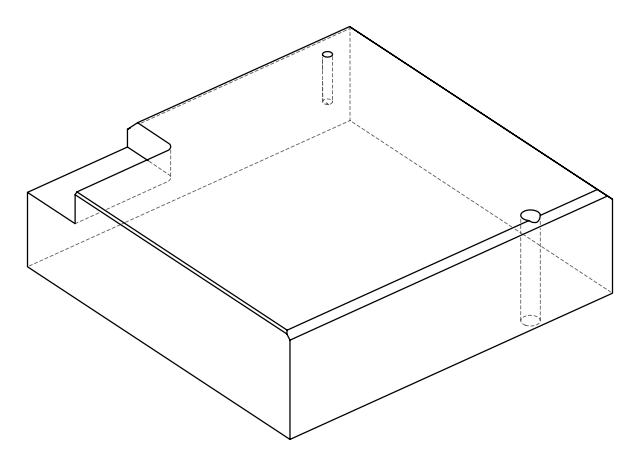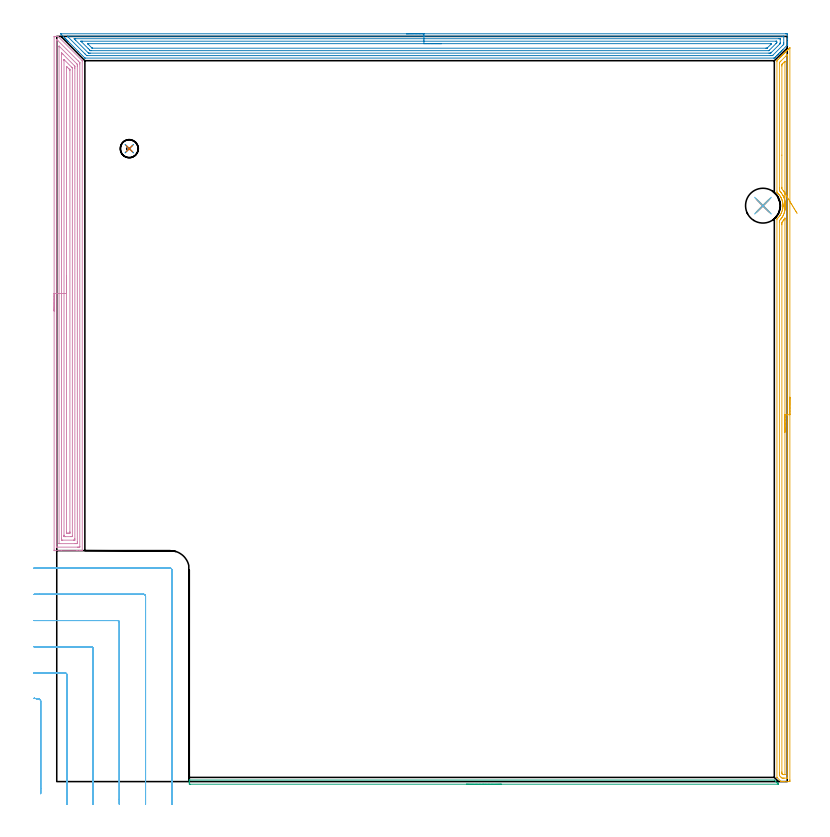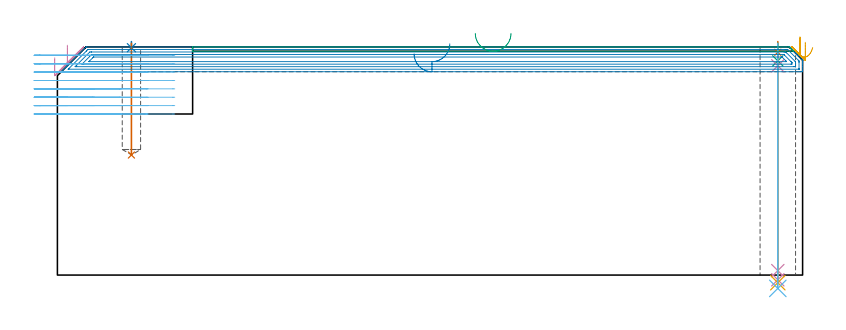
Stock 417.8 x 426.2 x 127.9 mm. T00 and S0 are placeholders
(PLAN: 12 operations, 7 tool changes, 60.4 min)
(1 SPOT_DRILL | STEP1HOLE | NXT0321_9005460120000 | 0.05 min | 184 mm3)
(2 SPOT_DRILL_1 | STEP1POCKET | NXT0321_9005460120000 | 0.03 min | 1 mm3)
(3 DRILL_BLIND_HOLE_INTO_CENTER | STEP1HOLE | NXT0301_023 | 0.04 min | 100 mm3)
(4 GUN_DRILL_THROUGH_HOLE | STEP1HOLE | UGT0307_001 | 0.57 min | 2331 mm3)
(5 SPADE_DRILL_TO_ENLARGE_THROUGH_HOLE | STEP1HOLE | UGT0306_003 | 0.54 min | 13027 mm3)
(6 DRILL_TO_ENLARGE_THROUGH_HOLE | STEP1HOLE | UGT0301_265 | 0.55 min | 24083 mm3)
(7 DRILL_BLIND_HOLE_INTO_CENTER_1 | STEP1POCKET | UGT0301_216 | 0.25 min | 4850 mm3)
(8 AREA_MILL | FG_CHAMFER_SURFACE | UGT0205_001 | 16.59 min | 40346 mm3)
(9 AREA_MILL_1 | FG_CHAMFER_SURFACE_1 | UGT0205_001 | 2.84 min | 978 mm3)
(10 AREA_MILL_2 | FG_CHAMFER_SURFACE_2 | UGT0205_001 | 14.14 min | 37991 mm3)
(11 AREA_MILL_3 | FG_CHAMFER_SURFACE_3 | UGT0205_001 | 10.24 min | 11297 mm3)
(12 MILL_CORNER_NOTCH_RECTANGULAR | CORNER_NOTCH_RECTANGULAR | UGT0201_094 | Follow Part, ap 5, ae 75% | 14.57 min | 374571 mm3)
(TOOL NXT0321_9005460120000 | NC Spot Drill, 142deg, 12mm, Carbide, Uncoated | D12 PA142 FL30 Z2)
(TOOL NXT0301_023 | Carbide Drill 5.2mm [860.1-0520-016A1-MM 2214] | D5.2 PA140 FL28 Z2)
(TOOL UGT0307_001 | Gun Drill 5 mm | D5 PA130 FL24 Z1)
(TOOL UGT0306_003 | Spade Drill 12.5mm | D12.5 PA132 FL10 Z2)
(TOOL UGT0301_265 | Twist Drill 19.9 mm | D19.9 PA118 FL140 Z2)
(TOOL UGT0301_216 | Twist Drill 10.3 mm | D10.3 PA118 FL82 Z2)
(TOOL UGT0205_001 | Chamfer Mill 20 x 3 x 45 deg. | D20 FL50 Z2)
(TOOL UGT0201_094 | End mill 20 mm | D20 FL38 Z4)
(OP 1 SPOT_DRILL)
G17 G21 G94 G90
T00 M6
G54
G17 G0 G90 X403.9 Y329.4 S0 M3
G43 Z137.9 H0
G94 G81 G98 Z124.9 F250. R130.9
G80
M5
M2
(OP 2 SPOT_DRILL_1)
G17 G21 G94 G90
T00 M6
G54
G17 G0 G90 X41.5 Y362. S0 M3
G43 Z137.9 H0
G94 G81 G98 Z127.457 F250. R130.9
G80
M5
M2
(OP 3 DRILL_BLIND_HOLE_INTO_CENTER)
G17 G21 G94 G90
T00 M6
G54
G17 G0 G90 X403.9 Y329.4 S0 M3
G43 Z137.9 H1
G94 G81 G98 Z120.1 F250. R129.9
G80
M5
M2
(OP 4 GUN_DRILL_THROUGH_HOLE)
G17 G21 G94 G90
T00 M6
G54
G17 G0 G90 X403.9 Y329.4 M8
G43 Z137.9 H0
Z125.786
S716 M3
G94 G1 Z117.344 F125. M26
G4 X.084
Z2.5 F250.
G4 X.084
Z-2.666 F125.
G4 X.084
M5
M9
G0 Z125.786
Z137.9
M2
(OP 5 SPADE_DRILL_TO_ENLARGE_THROUGH_HOLE)
G17 G21 G94 G90
T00 M6
G54
G17 G0 G90 X403.9 Y329.4 S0 M3
G43 Z137.9 H0
G94 G73 G98 Z-4.283 F250. Q12.017 R129.9
G80
M5
M2
(OP 6 DRILL_TO_ENLARGE_THROUGH_HOLE)
G17 G21 G94 G90
T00 M6
G54
G17 G0 G90 X403.9 Y329.4 S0 M3
G43 Z137.9 H0
G94 G73 G98 Z-7.479 F250. Q19.34 R129.9
G80
M5
M2
(OP 7 DRILL_BLIND_HOLE_INTO_CENTER_1)
G17 G21 G94 G90
T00 M6
G54
G17 G0 G90 X41.5 Y362. S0 M3
G43 Z137.9 H0
G94 G81 G98 Z67.3 F250. R129.9
G80
M5
M2
(OP 8 AREA_MILL)
G17 G21 G94 G90
T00 M6
G54
G17 G0 G90 X200. Y427.7 S1061 M3
G43 Z137.9 H0
Z124.
G94 G1 X200.038 Z123.128 F250.
X200.152 Z122.264
X200.341 Z121.412
X200.603 Z120.58
X200.937 Z119.774
X201.34 Z119.
X201.809 Z118.264
X202.34 Z117.572
X202.929 Z116.929
X203.572 Z116.34
X204.264 Z115.809
X205. Z115.34
X205.774 Z114.937
X206.58 Z114.603
X207.412 Z114.341
X208.264 Z114.152
X209.128 Z114.038
X210. Z114.
X416.801
X417.186 Y427.699 Z114.001
X417.568 Y427.696 Z114.002
X417.79 Y427.692 Z114.005
X417.8 Y427.322 Z114.375
Y424.693 Z117.002
Y423.269 Z118.428
Y422.941 Z118.755
Y422.284 Z119.415
Y421.844 Z119.856
X417.79 Y421.199 Z120.5
X417.782 Y421.188 Z120.511
X417.633 Y421.033 Z120.666
X417.471 Y420.871 Z120.828
X415.318 Y418.718 Z122.982
X415.161 Y418.559 Z123.137
X415.103 Y418.502 Z123.196
X414.488 Y417.888 Z123.812
X414.285 Y417.683 Z124.013
X413.659 Y417.059 Z124.64
X413.614 Y417.014 Z124.685
X413.409 Y416.807 Z124.889
X412.83 Y416.23 Z125.469
X412.721 Y416.12 Z125.578
X412.533 Y415.931 Z125.765
X412.001 Y415.401 Z126.299
X411.656 Y415.055 Z126.642
X411.171 Y414.571 Z127.129
X410.935 Y414.334 Z127.364
X410.78 Y414.178 Z127.517
X410.488 Y413.89 Z127.808
X410.402 Y413.806 Z127.892
X410.042 Y413.8 Z127.9
X16.209
X16.105 Y413.804 Z127.889
X16.03 Y413.868 Z127.828
X12.217 Y417.683 Z124.017
X6.519 Y423.379 Z118.317
X6.386 Y423.513 Z118.185
X6.219 Y423.679 Z118.018
X6.081 Y423.817 Z117.879
X5.939 Y423.96 Z117.738
X5.789 Y424.109 Z117.588
X5.643 Y424.255 Z117.44
X5.493 Y424.406 Z117.292
X5.359 Y424.539 Z117.158
X5.205 Y424.693 Z117.002
X5.046 Y424.853 Z116.845
X4.929 Y424.969 Z116.728
X4.766 Y425.131 Z116.563
X4.6 Y425.299 Z116.399
X4.5 Y425.399 Z116.299
X2.206 Y427.694 Z114.005
X2.209 Y427.696 Z114.003
X2.367 Y427.7 Z114.
X210.
Y426.286 Z115.414
X415.4 Y426.285 Z115.415
X415.564 Y426.284 Z115.416
X415.75 Y426.28 Z115.42
X415.789 Y426.279 Z115.421
X415.794 Y426.253 Z115.447
X415.796 Y426.223 Z115.477
X415.799 Y426.054 Z115.646
Y422.549 Z119.151
X415.796 Y422.064 Z119.636
X415.793 Y421.679 Z120.021
X415.744 Y421.606 Z120.094
X415.369 Y421.219 Z120.481
X409.619 Y415.47 Z126.23
X409.461 Y415.314 Z126.386
X409.402 Y415.259 Z126.441
X409.368 Y415.23 Z126.47
X409.33 Y415.221 Z126.479
X409.149 Y415.217 Z126.483
X408.985 Y415.215 Z126.485
X408.256 Y415.214 Z126.486
X408.093
X17.468 Y415.215 Z126.485
X17.285 Y415.216 Z126.484
X17.194 Y415.219 Z126.481
X17.153 Y415.221 Z126.479
X17.103 Y415.257 Z126.443
X16.42 Y415.931 Z125.769
X16.209 Y416.14 Z125.56
X6.386 Y425.964 Z115.736
X6.137 Y426.216 Z115.484
X6.082 Y426.275 Z115.425
X6.078 Y426.282 Z115.418
X6.079 Y426.283 Z115.417
X6.106 Y426.285 Z115.415
X6.162
X6.386 Y426.286 Z115.414
X210.
Y424.872 Z116.828
X412.721 Y424.871 Z116.829
X413.434 Y424.87 Z116.83
X413.614 Y424.868 Z116.832
X413.786 Y424.865 Z116.835
X413.793 Y424.693 Z117.007
X413.798 Y424.512 Z117.188
X413.8 Y422.758 Z118.942
X413.799 Y422.411 Z119.289
X413.797 Y422.238 Z119.462
X413.794 Y422.151 Z119.549
X413.79 Y422.11 Z119.59
X413.754 Y422.064 Z119.636
X413.689 Y421.991 Z119.709
X413.614 Y421.914 Z119.786
X408.825 Y417.125 Z124.575
X408.505 Y416.807 Z124.893
X408.379 Y416.686 Z125.014
X408.335 Y416.646 Z125.054
X408.256 Y416.636 Z125.064
X407.544 Y416.63 Z125.07
X407.363 Y416.629 Z125.071
X19.07
X18.889 Y416.63 Z125.07
X18.17 Y416.636 Z125.064
X17.996 Y416.804 Z124.896
X10.851 Y423.948 Z117.752
X10.109 Y424.693 Z117.007
X9.958 Y424.848 Z116.852
X9.953 Y424.866 Z116.834
X10.851 Y424.871 Z116.829
X210. Y424.872 Z116.828
Y423.457 Z118.243
X411.302
X411.663 Y423.455 Z118.245
X411.726 Y423.454 Z118.246
X411.787 Y423.451 Z118.249
X411.8 Y422.941 Z118.759
X411.797 Y422.728 Z118.972
X411.794 Y422.623 Z119.077
X411.79 Y422.571 Z119.129
X411.769 Y422.53 Z119.17
X411.566 Y422.321 Z119.379
X411.314 Y422.064 Z119.636
X407.589 Y418.338 Z123.362
X407.363 Y418.113 Z123.587
X407.31 Y418.066 Z123.634
X407.289 Y418.05 Z123.65
X407.27 Y418.048 Z123.652
X407.18 Y418.045 Z123.655
X406.996 Y418.043 Z123.657
X19.782
X19.413 Y418.045 Z123.655
X19.284 Y418.047 Z123.653
X19.223 Y418.05 Z123.65
X19.104 Y418.157 Z123.543
X18.889 Y418.362 Z123.338
X18.69 Y418.559 Z123.141
X17.996 Y419.253 Z122.447
X14.197 Y423.052 Z118.648
X13.99 Y423.264 Z118.436
X13.863 Y423.398 Z118.302
X13.815 Y423.453 Z118.247
X13.823
X13.899 Y423.455 Z118.245
X14.423 Y423.457 Z118.243
X14.79
X210.
Y422.043 Z119.657
X408.278
X408.665 Y422.036 Z119.664
X408.82 Y422.03 Z119.67
X408.779 Y421.986 Z119.714
X408.562 Y421.764 Z119.936
X408.335 Y421.534 Z120.166
X408.256 Y421.454 Z120.246
X406.47 Y419.668 Z122.032
X406.352 Y419.551 Z122.149
X406.299 Y419.501 Z122.199
X406.268 Y419.474 Z122.226
X406.253 Y419.464 Z122.236
X406.229 Y419.462 Z122.238
X406.012 Y419.459 Z122.241
X405.577 Y419.457 Z122.243
X20.435
X20.326 Y419.459 Z122.241
X20.273 Y419.461 Z122.239
X20.25 Y419.463 Z122.237
X20.201 Y419.51 Z122.19
X19.782 Y419.918 Z121.782
X17.996 Y421.703 Z119.997
X17.782 Y421.921 Z119.779
X17.703 Y422.003 Z119.697
X17.677 Y422.032 Z119.668
X17.7 Y422.036 Z119.664
X17.797 Y422.039 Z119.661
X17.996 Y422.043 Z119.657
X210.
X210.872 Z119.695
X211.737 Z119.809
X212.588 Z119.998
X213.42 Z120.26
X214.226 Z120.594
X215. Z120.997
X215.736 Z121.465
X216.428 Z121.996
X217.071 Z122.586
X217.66 Z123.229
X218.192 Z123.921
X218.66 Z124.657
X219.063 Z125.431
X219.397 Z126.237
X219.659 Z127.069
X219.848 Z127.92
X219.962 Z128.785
X220. Z129.657
G0 Z137.9
M5
M2
(OP 9 AREA_MILL_1)
G17 G21 G94 G90
T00 M6
G54
G17 G0 G90 X254.3 Y-1.5 S1061 M3
G43 Z137.9 H0
Z135.5
G94 G1 X254.262 Z134.628 F250.
X254.148 Z133.764
X253.959 Z132.912
X253.697 Z132.08
X253.363 Z131.274
X252.96 Z130.5
X252.492 Z129.764
X251.96 Z129.072
X251.371 Z128.429
X250.728 Z127.84
X250.036 Z127.308
X249.3 Z126.84
X248.526 Z126.437
X247.72 Z126.103
X246.888 Z125.841
X246.036 Z125.652
X245.172 Z125.538
X244.3 Z125.5
X76.413
X76.133 Y-1.498 Z125.502
X75.804 Y-1.491 Z125.505
X75.8 Y-1.173 Z125.823
Y-0.626 Z126.37
Y-0.3 Z126.695
Y0.352 Z127.351
Y0.656 Z127.655
X75.803 Y0.779 Z127.772
X75.81 Y0.897 Z127.888
X75.967 Y0.9 Z127.9
X410.4
X411.166 Y0.136 Z127.133
X411.895 Y-0.594 Z126.404
X412.039 Y-0.736 Z126.259
X412.187 Y-0.886 Z126.112
X412.321 Y-1.02 Z125.977
X412.475 Y-1.173 Z125.822
X412.633 Y-1.333 Z125.665
X412.789 Y-1.492 Z125.506
X412.742 Y-1.497 Z125.503
X412.633 Y-1.499 Z125.501
X244.3 Y-1.5 Z125.5
X243.428 Z125.538
X242.564 Z125.652
X241.712 Z125.841
X240.88 Z126.103
X240.074 Z126.437
X239.3 Z126.84
X238.564 Z127.308
X237.872 Z127.84
X237.229 Z128.429
X236.64 Z129.072
X236.108 Z129.764
X235.64 Z130.5
X235.237 Z131.274
X234.903 Z132.08
X234.641 Z132.912
X234.452 Z133.764
X234.338 Z134.628
X234.3 Z135.5
G0 Z137.9
M5
M2
(OP 10 AREA_MILL_2)
G17 G21 G94 G90
T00 M6
G54
G17 G0 G90 X-1.5 Y269.15 S1061 M3
G43 Z137.9 H0
Z121.8
G94 G1 Y269.188 Z120.928 F250.
Y269.302 Z120.064
Y269.491 Z119.212
Y269.753 Z118.38
Y270.087 Z117.574
Y270.49 Z116.8
Y270.958 Z116.064
Y271.49 Z115.372
Y272.079 Z114.729
Y272.722 Z114.14
Y273.414 Z113.609
Y274.15 Z113.14
Y274.924 Z112.737
Y275.73 Z112.403
Y276.562 Z112.141
Y277.414 Z111.952
Y278.278 Z111.838
Y279.15 Z111.8
Y425.849
X-1.497 Y426.035 Z111.803
X-1.491 Y426.198 Z111.805
X-1.31 Y426.2 Z111.986
X-0.982 Z112.313
X-0.326 Z112.974
X0.347 Z113.646
X0.462 Z113.762
X0.707 Y426.19 Z114.003
X0.79 Y426.11 Z114.088
X0.866 Y426.035 Z114.164
X14.547 Y412.352 Z127.847
X14.596 Y412.295 Z127.889
X14.6 Y412.194 Z127.9
Y132.265
X14.597 Y132.11 Z127.888
X14.573 Y132.107 Z127.865
X14.216 Y132.1 Z127.516
X13.853 Z127.152
X13.196 Z126.491
X11.982 Z125.279
X11.424 Z124.718
X2.59 Z115.887
X-1.207 Z112.091
X-1.262 Y132.101 Z112.035
X-1.492 Y132.11 Z111.806
X-1.499 Y132.34 Z111.799
Y132.37
X-1.5 Y279.15 Z111.8
X-0.086 Z113.214
Y423.792
X-0.084 Y424.019 Z113.216
X-0.082 Y424.127 Z113.218
X-0.079 Y424.179 Z113.221
X-0.073 Y424.19 Z113.227
X-0.055 Y424.192 Z113.245
X0.113 Y424.196 Z113.413
X0.188 Y424.194 Z113.488
X0.247 Y424.19 Z113.547
X0.325 Y424.115 Z113.625
X0.647 Y423.802 Z113.947
X12.31 Y412.14 Z125.61
X13.139 Y411.301 Z126.439
X13.179 Y411.242 Z126.479
X13.181 Y411.191 Z126.481
X13.184 Y411.081 Z126.484
X13.185 Y410.86 Z126.485
X13.186 Y410.419 Z126.486
Y134.508
X13.184 Y134.277 Z126.484
X13.181 Y134.167 Z126.481
X13.179 Y134.121 Z126.479
X13.099 Y134.11 Z126.399
X12.702 Y134.102 Z126.002
X12.31 Y134.101 Z125.61
X11.819 Y134.1 Z125.119
X0.298 Z113.598
X0.049 Y134.103 Z113.349
X-0.055 Y134.107 Z113.245
X-0.073 Y134.109 Z113.227
X-0.079 Y134.121 Z113.221
X-0.082 Y134.17 Z113.218
X-0.084 Y134.276 Z113.216
X-0.086 Y134.487 Z113.214
Y279.15
X1.328 Z114.628
X1.329 Y420.231 Z114.629
X1.33 Y420.579 Z114.63
X1.332 Y420.63 Z114.632
X1.334 Y420.646 Z114.634
X1.398 Y420.59 Z114.698
X1.582 Y420.415 Z114.882
X1.676 Y420.324 Z114.976
X11.424 Y410.576 Z124.724
X11.589 Y410.409 Z124.889
X11.757 Y410.232 Z125.057
X11.764 Y410.065 Z125.064
X11.769 Y409.516 Z125.069
X11.771 Y409.166 Z125.071
Y137.177
X11.77 Y136.827 Z125.07
X11.766 Y136.284 Z125.066
X11.764 Y136.118 Z125.064
X11.601 Y136.106 Z124.901
X11.424 Y136.103 Z124.724
X10.72 Y136.1 Z124.02
X10.538 Z123.838
X1.676 Y136.101 Z114.976
X1.494 Y136.103 Z114.794
X1.373 Y136.107 Z114.673
X1.335 Y136.11 Z114.635
X1.333 Y136.126 Z114.633
X1.331 Y136.167 Z114.631
X1.329 Y136.284 Z114.629
X1.328 Y279.15 Z114.628
X2.743 Z116.043
Y415.766
X2.744 Y416.475 Z116.044
X2.747 Y416.659 Z116.047
X2.749 Y416.775 Z116.049
X2.784 Y416.755 Z116.084
X2.888 Y416.659 Z116.188
X3.448 Y416.102 Z116.748
X3.785 Y415.766 Z117.085
X10.036 Y409.516 Z123.336
X10.164 Y409.384 Z123.464
X10.267 Y409.278 Z123.567
X10.333 Y409.206 Z123.633
X10.35 Y409.158 Z123.65
X10.355 Y408.807 Z123.655
X10.356 Y408.623 Z123.656
X10.357 Y407.912 Z123.657
Y138.962
X10.353 Y138.256 Z123.653
X10.35 Y138.151 Z123.65
X10.342 Y138.11 Z123.642
X10.293 Y138.108 Z123.593
X10.079 Y138.104 Z123.379
X9.652 Y138.1 Z122.952
X9.621 Z122.921
X3.418 Z116.718
X3.012 Y138.103 Z116.312
X2.808 Y138.107 Z116.108
X2.759 Y138.11 Z116.059
X2.749 Y138.117 Z116.049
X2.747 Y138.134 Z116.047
X2.745 Y138.199 Z116.045
X2.743 Y138.78 Z116.043
Y138.962
Y279.15
X4.157 Z117.457
Y412.373
X4.158 Y412.552 Z117.458
X4.164 Y412.909 Z117.464
X4.166 Y412.926 Z117.466
X4.174 Y412.921 Z117.474
X4.203 Y412.897 Z117.503
X4.253 Y412.848 Z117.553
X4.335 Y412.767 Z117.635
X8.479 Y408.623 Z121.779
X8.765 Y408.335 Z122.065
X8.913 Y408.18 Z122.213
X8.929 Y408.161 Z122.229
X8.936 Y408.122 Z122.236
X8.94 Y408.028 Z122.24
X8.942 Y407.909 Z122.242
Y140.748
X8.941 Y140.571 Z122.241
X8.936 Y140.391 Z122.236
X8.92 Y140.11 Z122.22
X8.765 Y140.105 Z122.065
X8.521 Y140.101 Z121.821
X7.879 Y140.1 Z121.179
X4.978 Z118.278
X4.335 Y140.102 Z117.635
X4.243 Y140.105 Z117.543
X4.187 Y140.11 Z117.487
X4.164 Y140.117 Z117.464
X4.162 Y140.211 Z117.462
X4.158 Y140.569 Z117.458
X4.157 Y140.748 Z117.457
Y140.927
Y279.15
X5.571 Z118.871
Y408.269
X5.572 Y408.623 Z118.872
X5.576 Y408.976 Z118.876
X5.578 Y409.049 Z118.878
X5.581 Y409.06 Z118.881
X5.615 Y409.029 Z118.915
X5.698 Y408.95 Z118.998
X6.03 Y408.623 Z119.33
X6.923 Y407.73 Z120.223
X6.993 Y407.659 Z120.293
X7.4 Y407.245 Z120.7
X7.501 Y407.139 Z120.801
X7.522 Y407.115 Z120.822
X7.524 Y407.082 Z120.824
X7.527 Y407.017 Z120.827
X7.528 Y406.837 Z120.828
X7.529 Y142.887 Z120.829
X7.528 Y142.534 Z120.828
X7.525 Y142.264 Z120.825
X7.522 Y142.131 Z120.822
X7.518 Y142.11 Z120.818
X7.485 Y142.106 Z120.785
X7.422 Y142.102 Z120.722
X6.993 Y142.1 Z120.293
X6.537 Z119.837
X6.107 Y142.101 Z119.407
X5.647 Y142.104 Z118.947
X5.586 Y142.11 Z118.886
X5.578 Y142.174 Z118.878
X5.575 Y142.534 Z118.875
X5.572 Y143.073 Z118.872
X5.571 Y279.15 Z118.871
Y280.022 Z118.909
Y280.886 Z119.023
Y281.738 Z119.212
Y282.57 Z119.474
Y283.376 Z119.808
Y284.15 Z120.211
Y284.886 Z120.68
Y285.578 Z121.211
Y286.221 Z121.8
Y286.81 Z122.443
Y287.342 Z123.135
Y287.81 Z123.871
Y288.213 Z124.645
Y288.547 Z125.451
Y288.809 Z126.283
Y288.998 Z127.135
Y289.112 Z128.
Y289.15 Z128.871
G0 Z137.9
M5
M2
(OP 11 AREA_MILL_3)
G17 G21 G94 G90
T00 M6
G54
G17 G0 G90 X419.3 Y219.85 S1061 M3
G43 Z137.9 H0
Z130.5
G94 G1 Y219.812 Z129.629 F250.
Y219.698 Z128.764
Y219.509 Z127.912
Y219.247 Z127.08
Y218.913 Z126.274
Y218.51 Z125.5
Y218.042 Z124.764
Y217.51 Z124.072
Y216.921 Z123.429
Y216.278 Z122.84
Y215.586 Z122.309
Y214.85 Z121.84
Y214.076 Z121.437
Y213.27 Z121.103
Y212.438 Z120.841
Y211.586 Z120.652
Y210.722 Z120.538
Y209.85 Z120.5
Y0.938
X419.299 Y0.629 Z120.501
X419.293 Y0.051 Z120.504
X419.291 Y0.008 Z120.505
X418.718 Y0. Z121.078
X416.045 Z123.75
X415.322 Z124.478
X414.987 Z124.813
X414.297 Y0.01 Z125.501
X414.264 Y0.041 Z125.535
X414.119 Y0.182 Z125.68
X411.91 Y2.391 Z127.889
X411.905 Y2.404 Z127.895
X411.9 Y2.417 Z127.9
Y321.613
X411.904 Y321.861 Z127.889
X412. Y321.955 Z127.798
X412.124 Y322.071 Z127.675
X412.521 Y322.457 Z127.277
X412.772 Y322.728 Z127.027
X413.289 Y323.351 Z126.509
X413.326 Y323.402 Z126.472
X413.373 Y323.467 Z126.423
X413.423 Y323.534 Z126.376
X413.542 Y323.7 Z126.256
X413.657 Y323.859 Z126.142
X413.746 Y323.998 Z126.053
X413.818 Y324.114 Z125.977
X413.902 Y324.244 Z125.895
X414.154 Y324.688 Z125.643
X414.387 Y325.138 Z125.413
X414.542 Y325.48 Z125.256
X414.753 Y326.032 Z125.042
X414.903 Y326.477 Z124.896
X415.03 Y326.925 Z124.77
X415.039 Y326.964 Z124.761
X415.133 Y327.371 Z124.665
X415.215 Y327.819 Z124.582
X415.223 Y327.872 Z124.575
X415.277 Y328.265 Z124.521
X415.319 Y328.713 Z124.48
X415.333 Y329.099 Z124.456
X415.338 Y329.16
X415.339 Y329.167
X415.338 Y329.326 Z124.453
Y329.376
X415.339 Y329.453
X415.34 Y329.59 Z124.456
X415.339 Y329.606 Z124.455
X415.334 Y329.661 Z124.454
X415.322 Y330.02 Z124.475
X415.32 Y330.054 Z124.477
X415.281 Y330.5 Z124.517
X415.273 Y330.555 Z124.524
X415.221 Y330.948 Z124.578
X415.207 Y331.024 Z124.592
X415.14 Y331.394 Z124.658
X415.036 Y331.842 Z124.76
X415.021 Y331.896 Z124.774
X414.996 Y331.99 Z124.802
X414.914 Y332.288 Z124.884
X414.765 Y332.736 Z125.032
X414.745 Y332.79 Z125.052
X414.6 Y333.181 Z125.199
X414.542 Y333.322 Z125.257
X414.367 Y333.701 Z125.433
X414.264 Y333.906 Z125.536
X414.178 Y334.075 Z125.621
X413.925 Y334.514 Z125.873
X413.885 Y334.578 Z125.912
X413.642 Y334.969 Z126.156
X413.31 Y335.42 Z126.488
X413.12 Y335.663 Z126.68
X412.963 Y335.862 Z126.837
X412.912 Y335.919 Z126.888
X412.772 Y336.076 Z127.028
X412.44 Y336.422 Z127.36
X412.098 Y336.756 Z127.702
X412.034 Y336.813 Z127.766
X411.905 Y336.927 Z127.891
X411.9 Y337.707 Z127.9
Y411.919
X411.905 Y412.303 Z127.891
X412.012 Y412.413 Z127.786
X412.482 Y412.884 Z127.314
X412.688 Y413.088 Z127.112
X412.711 Y413.111 Z127.089
X413.373 Y413.775 Z126.423
X413.439 Y413.84 Z126.36
X413.604 Y414.005 Z126.195
X413.67 Y414.072 Z126.127
X413.735 Y414.136 Z126.064
X413.902 Y414.303 Z125.897
X413.967 Y414.368 Z125.83
X414.031 Y414.431 Z125.768
X414.2 Y414.601 Z125.599
X414.264 Y414.665 Z125.533
X414.327 Y414.727 Z125.472
X414.498 Y414.899 Z125.301
X414.561 Y414.962 Z125.236
X414.623 Y415.023 Z125.176
X414.796 Y415.197 Z125.003
X414.858 Y415.259 Z124.939
X414.918 Y415.319 Z124.881
X415.094 Y415.495 Z124.705
X415.155 Y415.556 Z124.642
X415.214 Y415.615 Z124.585
X415.392 Y415.793 Z124.407
X415.451 Y415.853 Z124.345
X415.51 Y415.911 Z124.289
X415.69 Y416.091 Z124.109
X415.748 Y416.15 Z124.048
X415.806 Y416.206 Z123.993
X415.989 Y416.389 Z123.81
X416.045 Y416.447 Z123.751
X416.102 Y416.502 Z123.697
X416.287 Y416.687 Z123.512
X416.342 Y416.744 Z123.454
X416.398 Y416.798 Z123.401
X416.585 Y416.985 Z123.214
X416.639 Y417.041 Z123.158
X416.693 Y417.094 Z123.106
X416.883 Y417.283 Z122.916
X416.936 Y417.338 Z122.861
X416.989 Y417.39 Z122.81
X417.181 Y417.581 Z122.618
X417.233 Y417.635 Z122.564
X417.285 Y417.686 Z122.514
X417.479 Y417.879 Z122.32
X417.53 Y417.931 Z122.267
X417.581 Y417.981 Z122.218
X417.777 Y418.177 Z122.022
X417.827 Y418.228 Z121.97
X417.877 Y418.277 Z121.922
X418.075 Y418.475 Z121.724
X418.124 Y418.525 Z121.673
X418.173 Y418.573 Z121.626
X418.373 Y418.773 Z121.426
X418.421 Y418.822 Z121.376
X418.468 Y418.869 Z121.331
X418.671 Y419.071 Z121.128
X418.718 Y419.119 Z121.079
X418.855 Y419.255 Z120.945
X418.969 Y419.369 Z120.831
X419.163 Y419.564 Z120.635
X419.27 Y419.667 Z120.527
X419.293 Y419.683 Z120.503
X419.299 Y419.667 Z120.499
X419.3 Y419.461 Z120.5
Y209.85
X417.886 Z121.914
X417.885 Y2.358 Z121.915
X417.884 Y2.299 Z121.916
X417.88 Y2.181 Z121.92
X417.872 Y2.01 Z121.928
X417.827 Y2.008 Z121.973
X417.35 Y2.001 Z122.45
X416.045 Y2. Z123.755
X415.568 Y2.001 Z124.232
X415.155 Y2.007 Z124.645
X414.747 Y2.015 Z125.053
X414.334 Y2.417 Z125.466
X414.264 Y2.486 Z125.536
X413.445 Y3.311 Z126.355
X413.373 Y3.389 Z126.427
X413.319 Y4.205 Z126.481
X413.317 Y4.261 Z126.483
X413.314 Y5.099 Z126.486
Y5.158
Y319.884
X413.319 Y320.719 Z126.481
X413.32 Y320.772 Z126.48
X413.332 Y320.806 Z126.468
X413.373 Y320.856 Z126.427
X413.725 Y321.26 Z126.075
X414.026 Y321.614 Z125.774
X414.133 Y321.745 Z125.667
X414.264 Y321.912 Z125.536
X414.514 Y322.257 Z125.286
X414.691 Y322.508 Z125.109
X414.872 Y322.791 Z124.928
X415.155 Y323.257 Z124.645
X415.207 Y323.349 Z124.593
X415.236 Y323.402 Z124.564
X415.51 Y323.939 Z124.29
X415.68 Y324.296 Z124.12
X415.747 Y324.446 Z124.053
X415.791 Y324.552 Z124.009
X416.039 Y325.193 Z123.761
X416.045 Y325.212 Z123.755
X416.25 Y325.879 Z123.55
X416.308 Y326.084 Z123.492
X416.433 Y326.589 Z123.367
X416.516 Y326.978 Z123.284
X416.554 Y327.17 Z123.246
X416.581 Y327.334 Z123.219
X416.658 Y327.872 Z123.142
X416.684 Y328.125 Z123.116
X416.746 Y328.895 Z123.054
X416.749 Y328.955 Z123.051
Y329.661
X416.741 Y329.856 Z123.059
X416.698 Y330.555 Z123.102
X416.689 Y330.679 Z123.112
X416.673 Y330.819 Z123.127
X416.583 Y331.449 Z123.217
X416.505 Y331.881 Z123.295
X416.403 Y332.343 Z123.397
X416.211 Y333.071 Z123.589
X416.159 Y333.237 Z123.641
X416.045 Y333.58 Z123.755
X415.874 Y334.045 Z123.926
X415.84 Y334.131 Z123.96
X415.688 Y334.489 Z124.112
X415.429 Y335.025 Z124.371
X415.336 Y335.207 Z124.464
X415.155 Y335.535 Z124.645
X414.926 Y335.919 Z124.874
X414.5 Y336.576 Z125.3
X414.325 Y336.813 Z125.475
X414.264 Y336.893 Z125.536
X413.903 Y337.343 Z125.897
X413.586 Y337.707 Z126.214
X413.373 Y337.947 Z126.427
X413.32 Y338.602 Z126.48
X413.317 Y338.657 Z126.483
X413.314 Y339.496 Z126.486
Y339.555
X413.315 Y411.083 Z126.485
X413.317 Y411.142 Z126.483
X413.321 Y411.255 Z126.479
X413.373 Y411.312 Z126.427
X413.672 Y411.619 Z126.128
X413.968 Y411.918 Z125.832
X414.116 Y412.067 Z125.684
X416.936 Y414.887 Z122.864
X417.545 Y415.495 Z122.255
X417.687 Y415.635 Z122.113
X417.827 Y415.77 Z121.973
X417.868 Y415.807 Z121.932
X417.879 Y415.671 Z121.921
X417.884 Y415.554 Z121.916
X417.885 Y415.495 Z121.915
X417.886 Y209.85 Z121.914
X416.471 Z123.329
Y4.098
X416.47 Y4.045 Z123.33
X416.468 Y4.019 Z123.332
X416.466 Y4.013 Z123.334
X416.453 Y4.01 Z123.347
X416.248 Y4.002 Z123.552
X416.045 Y4.001 Z123.755
X415.357 Y4.002 Z124.443
X415.257 Y4.006 Z124.543
X415.208 Y4.01 Z124.592
X415.155 Y4.056 Z124.645
X414.997 Y4.205 Z124.803
X414.835 Y4.372 Z124.965
X414.735 Y4.478 Z125.065
X414.733 Y4.526 Z125.067
X414.73 Y4.631 Z125.07
X414.729 Y5.099 Z125.071
X414.728 Y5.527 Z125.072
X414.729 Y318.465 Z125.071
Y318.931
X414.731 Y319.356 Z125.069
X414.736 Y319.825 Z125.064
X414.922 Y320.059 Z124.878
X415.155 Y320.354 Z124.645
X415.312 Y320.561 Z124.488
X415.429 Y320.719 Z124.371
X415.683 Y321.083 Z124.117
X416.028 Y321.614 Z123.772
X416.035 Y321.624 Z123.765
X416.045 Y321.643 Z123.755
X416.461 Y322.359 Z123.339
X416.468 Y322.173 Z123.332
X416.47 Y322.082 Z123.33
X416.471 Y321.614 Z123.329
Y321.186
Y209.85
Y208.978 Z123.367
Y208.114 Z123.48
Y207.262 Z123.669
Y206.43 Z123.932
Y205.624 Z124.265
Y204.85 Z124.668
Y204.114 Z125.137
Y203.422 Z125.668
Y202.779 Z126.257
Y202.19 Z126.901
Y201.658 Z127.593
Y201.19 Z128.329
Y200.787 Z129.102
Y200.453 Z129.908
Y200.191 Z130.74
Y200.002 Z131.592
Y199.888 Z132.457
Y199.85 Z133.329
G0 Z137.9
X423.47 Y324.938
Z127.599
G1 X423.244 Y325.311 Z126.843
X422.984 Y325.738 Z126.128
X422.693 Y326.216 Z125.459
X422.373 Y326.743 Z124.842
X422.026 Y327.314 Z124.281
X421.655 Y327.924 Z123.78
X421.262 Y328.569 Z123.343
X420.852 Y329.244 Z122.974
X420.426 Y329.945 Z122.675
X419.988 Y330.664 Z122.448
X419.542 Y331.398 Z122.296
X419.091 Y332.141 Z122.219
X418.637 Y332.886 Z122.218
X418.186 Y333.629 Z122.294
X417.739 Y334.363 Z122.445
X417.302 Y335.083 Z122.67
X416.876 Y335.784 Z122.967
X416.465 Y336.46 Z123.335
X416.25 Y336.813 Z123.55
X416.045 Y337.146 Z123.755
X415.68 Y337.707 Z124.12
X415.469 Y338.021 Z124.331
X414.735 Y339.022 Z125.065
X414.732 Y339.496 Z125.068
X414.729 Y339.922 Z125.071
X414.728 Y358.287 Z125.072
X414.729 Y409.236 Z125.071
X414.731 Y409.661 Z125.069
X414.735 Y410.13 Z125.065
X414.741 Y410.23 Z125.059
X414.807 Y410.301 Z124.993
X414.894 Y410.392 Z124.906
X415.155 Y410.655 Z124.645
X415.339 Y410.84 Z124.461
X416.045 Y411.546 Z123.755
X416.418 Y411.918 Z123.382
X416.437 Y411.936 Z123.363
X416.449 Y411.944 Z123.351
X416.463 Y411.952 Z123.337
X416.467 Y411.939 Z123.333
X416.469 Y411.918 Z123.331
X416.471 Y411.675 Z123.329
Y411.491
Y337.28
X416.47 Y336.813 Z123.33
X416.468 Y336.641 Z123.332
X416.465 Y336.46 Z123.335
X416.448 Y335.589 Z123.39
X416.432 Y334.727 Z123.52
X416.416 Y333.879 Z123.725
X416.4 Y333.052 Z124.003
X416.385 Y332.253 Z124.352
X416.37 Y331.487 Z124.77
X416.356 Y330.761 Z125.253
X416.343 Y330.079 Z125.797
X416.331 Y329.447 Z126.398
X416.32 Y328.87 Z127.052
X416.31 Y328.352 Z127.755
X416.302 Y327.898 Z128.499
X416.294 Y327.51 Z129.28
X416.288 Y327.191 Z130.093
X416.284 Y326.945 Z130.929
X416.28 Y326.772 Z131.785
X416.279 Y326.675 Z132.651
X416.278 Y326.654 Z133.524
G0 Z137.9
M5
M2
(OP 12 MILL_CORNER_NOTCH_RECTANGULAR)
G17 G21 G94 G90
T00 M6
G54
G17 G0 G90 X-9.2 Y-6.919 S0 M3
G43 Z137.9 H0
Z123.2
G94 G1 Y-3.919 F250.
Y46.107 F500.
G3 X-10. Y47.08 R1.
G1 X-12.939 Y47.68 F250.
G0 Z137.9
X5.8 Y-13.
Z123.2
G1 Y-10.
Y61.106 F500.
G3 X4.806 Y62.1 R1.
G1 X-10.
X-13. F250.
G0 Z137.9
X20.8 Y-13.
Z123.2
G1 Y-10.
Y76.106 F500.
G3 X19.806 Y77.1 R1.
G1 X-10.
X-13. F250.
G0 Z137.9
X35.8 Y-13.
Z123.2
G1 Y-10.
Y91.105 F500.
G3 X34.805 Y92.1 R1.
G1 X-10.
X-13. F250.
G0 Z137.9
X50.8 Y-13.
Z123.2
G1 Y-10.
Y106.105 F500.
G3 X49.805 Y107.1 R1.
G1 X-10.
X-13. F250.
G0 Z137.9
X65.8 Y-13.
Z123.2
G1 Y-10.
Y121.1 F500.
G3 X64.8 Y122.1 R1.
G1 X-10.
X-13. F250.
G0 Z137.9
X-9.2 Y-6.919
Z118.5
G1 Y-3.919
Y46.107 F500.
G3 X-10. Y47.08 R1.
G1 X-12.939 Y47.68 F250.
G0 Z137.9
X5.8 Y-13.
Z118.5
G1 Y-10.
Y61.106 F500.
G3 X4.806 Y62.1 R1.
G1 X-10.
X-13. F250.
G0 Z137.9
X20.8 Y-13.
Z118.5
G1 Y-10.
Y76.106 F500.
G3 X19.806 Y77.1 R1.
G1 X-10.
X-13. F250.
G0 Z137.9
X35.8 Y-13.
Z118.5
G1 Y-10.
Y91.105 F500.
G3 X34.805 Y92.1 R1.
G1 X-10.
X-13. F250.
G0 Z137.9
X50.8 Y-13.
Z118.5
G1 Y-10.
Y106.105 F500.
G3 X49.805 Y107.1 R1.
G1 X-10.
X-13. F250.
G0 Z137.9
X65.8 Y-13.
Z118.5
G1 Y-10.
Y121.1 F500.
G3 X64.8 Y122.1 R1.
G1 X-10.
X-13. F250.
G0 Z137.9
X-9.2 Y-6.919
Z113.8
G1 Y-3.919
Y46.107 F500.
G3 X-10. Y47.08 R1.
G1 X-12.939 Y47.68 F250.
G0 Z137.9
X5.8 Y-13.
Z113.8
G1 Y-10.
Y61.106 F500.
G3 X4.806 Y62.1 R1.
G1 X-10.
X-13. F250.
G0 Z137.9
X20.8 Y-13.
Z113.8
G1 Y-10.
Y76.106 F500.
G3 X19.806 Y77.1 R1.
G1 X-10.
X-13. F250.
G0 Z137.9
X35.8 Y-13.
Z113.8
G1 Y-10.
Y91.105 F500.
G3 X34.805 Y92.1 R1.
G1 X-10.
X-13. F250.
G0 Z137.9
X50.8 Y-13.
Z113.8
G1 Y-10.
Y106.105 F500.
G3 X49.805 Y107.1 R1.
G1 X-10.
X-13. F250.
G0 Z137.9
X65.8 Y-13.
Z113.8
G1 Y-10.
Y121.1 F500.
G3 X64.8 Y122.1 R1.
G1 X-10.
X-13. F250.
G0 Z137.9
X-9.2 Y-6.919
Z109.1
G1 Y-3.919
Y46.107 F500.
G3 X-10. Y47.08 R1.
G1 X-12.939 Y47.68 F250.
G0 Z137.9
X5.8 Y-13.
Z109.1
G1 Y-10.
Y61.106 F500.
G3 X4.806 Y62.1 R1.
G1 X-10.
X-13. F250.
G0 Z137.9
X20.8 Y-13.
Z109.1
G1 Y-10.
Y76.106 F500.
G3 X19.806 Y77.1 R1.
G1 X-10.
X-13. F250.
G0 Z137.9
X35.8 Y-13.
Z109.1
G1 Y-10.
Y91.105 F500.
G3 X34.805 Y92.1 R1.
G1 X-10.
X-13. F250.
G0 Z137.9
X50.8 Y-13.
Z109.1
G1 Y-10.
Y106.105 F500.
G3 X49.805 Y107.1 R1.
G1 X-10.
X-13. F250.
G0 Z137.9
X65.8 Y-13.
Z109.1
G1 Y-10.
Y121.1 F500.
G3 X64.8 Y122.1 R1.
G1 X-10.
X-13. F250.
G0 Z137.9
X-9.2 Y-6.919
Z104.4
G1 Y-3.919
Y46.107 F500.
G3 X-10. Y47.08 R1.
G1 X-12.939 Y47.68 F250.
G0 Z137.9
X5.8 Y-13.
Z104.4
G1 Y-10.
Y61.106 F500.
G3 X4.806 Y62.1 R1.
G1 X-10.
X-13. F250.
G0 Z137.9
X20.8 Y-13.
Z104.4
G1 Y-10.
Y76.106 F500.
G3 X19.806 Y77.1 R1.
G1 X-10.
X-13. F250.
G0 Z137.9
X35.8 Y-13.
Z104.4
G1 Y-10.
Y91.105 F500.
G3 X34.805 Y92.1 R1.
G1 X-10.
X-13. F250.
G0 Z137.9
X50.8 Y-13.
Z104.4
G1 Y-10.
Y106.105 F500.
G3 X49.805 Y107.1 R1.
G1 X-10.
X-13. F250.
G0 Z137.9
X65.8 Y-13.
Z104.4
G1 Y-10.
Y121.1 F500.
G3 X64.8 Y122.1 R1.
G1 X-10.
X-13. F250.
G0 Z137.9
X-9.2 Y-6.919
Z99.7
G1 Y-3.919
Y46.107 F500.
G3 X-10. Y47.08 R1.
G1 X-12.939 Y47.68 F250.
G0 Z137.9
X5.8 Y-13.
Z99.7
G1 Y-10.
Y61.106 F500.
G3 X4.806 Y62.1 R1.
G1 X-10.
X-13. F250.
G0 Z137.9
X20.8 Y-13.
Z99.7
G1 Y-10.
Y76.106 F500.
G3 X19.806 Y77.1 R1.
G1 X-10.
X-13. F250.
G0 Z137.9
X35.8 Y-13.
Z99.7
G1 Y-10.
Y91.105 F500.
G3 X34.805 Y92.1 R1.
G1 X-10.
X-13. F250.
G0 Z137.9
X50.8 Y-13.
Z99.7
G1 Y-10.
Y106.105 F500.
G3 X49.805 Y107.1 R1.
G1 X-10.
X-13. F250.
G0 Z137.9
X65.8 Y-13.
Z99.7
G1 Y-10.
Y121.1 F500.
G3 X64.8 Y122.1 R1.
G1 X-10.
X-13. F250.
G0 Z137.9
X-9.2 Y-6.919
Z95.
G1 Y-3.919
Y46.107 F500.
G3 X-10. Y47.08 R1.
G1 X-12.939 Y47.68 F250.
G0 Z137.9
X5.8 Y-13.
Z95.
G1 Y-10.
Y61.106 F500.
G3 X4.806 Y62.1 R1.
G1 X-10.
X-13. F250.
G0 Z137.9
X20.8 Y-13.
Z95.
G1 Y-10.
Y76.106 F500.
G3 X19.806 Y77.1 R1.
G1 X-10.
X-13. F250.
G0 Z137.9
X35.8 Y-13.
Z95.
G1 Y-10.
Y91.105 F500.
G3 X34.805 Y92.1 R1.
G1 X-10.
X-13. F250.
G0 Z137.9
X50.8 Y-13.
Z95.
G1 Y-10.
Y106.105 F500.
G3 X49.805 Y107.1 R1.
G1 X-10.
X-13. F250.
G0 Z137.9
X65.8 Y-13.
Z95.
G1 Y-10.
Y121.1 F500.
G3 X64.8 Y122.1 R1.
G1 X-10.
X-13. F250.
G0 Z137.9
X-9.2 Y-6.919
Z90.3
G1 Y-3.919
Y46.107 F500.
G3 X-10. Y47.08 R1.
G1 X-12.939 Y47.68 F250.
G0 Z137.9
X5.8 Y-13.
Z90.3
G1 Y-10.
Y61.106 F500.
G3 X4.806 Y62.1 R1.
G1 X-10.
X-13. F250.
G0 Z137.9
X20.8 Y-13.
Z90.3
G1 Y-10.
Y76.106 F500.
G3 X19.806 Y77.1 R1.
G1 X-10.
X-13. F250.
G0 Z137.9
X35.8 Y-13.
Z90.3
G1 Y-10.
Y91.105 F500.
G3 X34.805 Y92.1 R1.
G1 X-10.
X-13. F250.
G0 Z137.9
X50.8 Y-13.
Z90.3
G1 Y-10.
Y106.105 F500.
G3 X49.805 Y107.1 R1.
G1 X-10.
X-13. F250.
G0 Z137.9
X65.8 Y-13.
Z90.3
G1 Y-10.
Y121.1 F500.
G3 X64.8 Y122.1 R1.
G1 X-10.
X-13. F250.
G0 Z137.9
M5
M2
